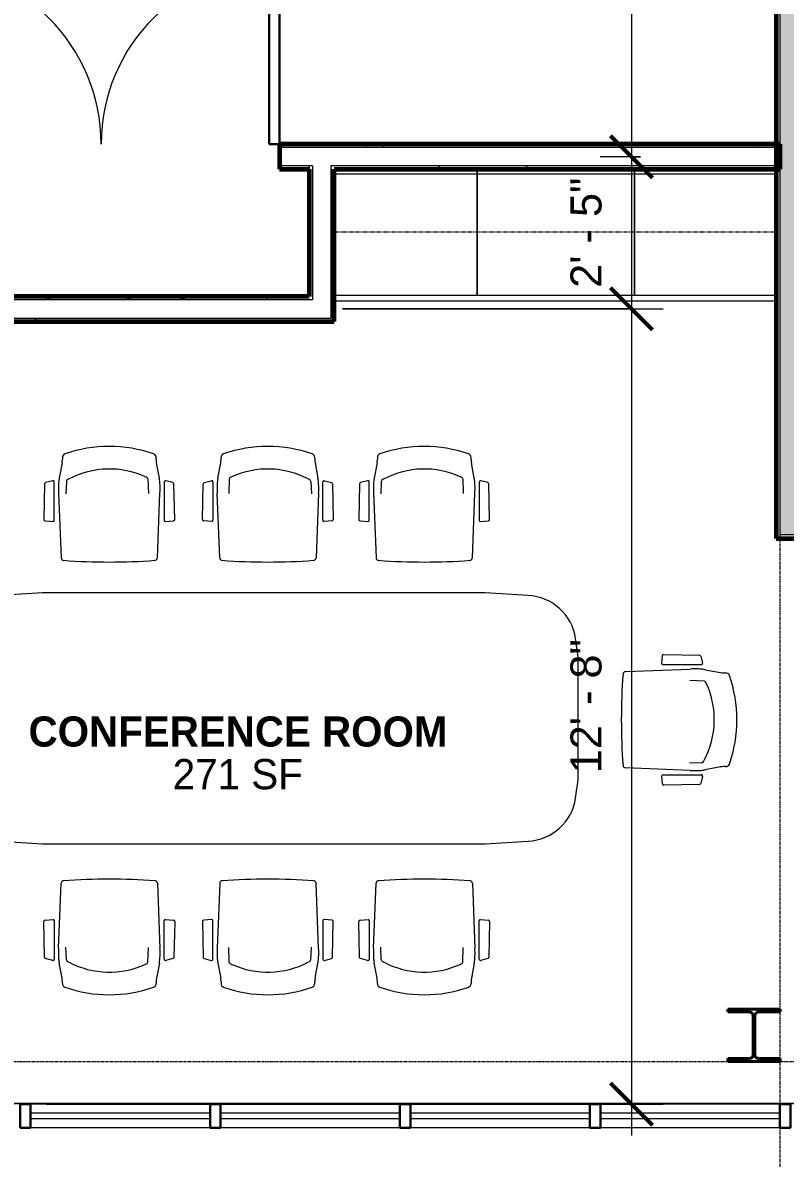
# Model space of a CAD drawing. Header units: inches. Extents: x 126 to 2219, y -1759 to -92.
# Drawn here: x 1890 to 2035.3, y -1536 to -1319.7 of the extents above; entities that cross this region are included whole.
import ezdxf

# ---------------------------------------------------------------- set-up
doc = ezdxf.new("R2010")
doc.units = ezdxf.units.IN
doc.header["$MEASUREMENT"] = 0
doc.linetypes.add('Grid Line 1_2_', pattern=[0.875, 0.5, -0.125, 0.125, -0.125])
doc.linetypes.add('Overhead', pattern=[0.15625, 0.09375, -0.0625])
for name, color, linetype, lineweight in [('A-ANNO-DIMS', 211, 'Continuous', 9), ('A-ANNO-DIMS-64', 211, 'Continuous', 9), ('A-AREA-IDEN', 2, 'Continuous', 9), ('A-DOOR', 31, 'Continuous', 18), ('A-GLAZ-CURT', 52, 'Continuous', 9), ('A-GLAZ-CWMG', 51, 'Continuous', 9), ('A-WALL', 113, 'Continuous', 18), ('A-WALL-PATT', 111, 'Continuous', 60), ('C-TOPO', 7, 'Continuous', 9), ('I-FURN', 30, 'Continuous', 9), ('I-WALL', 2, 'Continuous', 18), ('L-SITE-WALL', 31, 'Continuous', 18), ('Q-CASE', 31, 'Continuous', 9), ('S-COLS', 52, 'Continuous', 9), ('S-GRID', 1, 'Continuous', 9)]:
    doc.layers.add(name, color=color, linetype=linetype, lineweight=lineweight)
doc.styles.add('Arial', font='arial.ttf', dxfattribs={"height": 5.901198})
doc.styles.add('Century Gothic', font='GOTHIC.TTF', dxfattribs={"height": 5.748447})
doc.styles.add('Century Gothic_B', font='GOTHICB.TTF', dxfattribs={"height": 5.744479})
doc.dimstyles.new('Linear_-_3_32__Arial_1', dxfattribs={"dimscale": 12, "dimtxt": 6, "dimasz": 0.666667, "dimexe": 0.5, "dimexo": 0.333333, "dimgap": 0.333333, "dimtad": 1, "dimdec": 0, "dimzin": 1, "dimdsep": 46, "dimlunit": 4, "dimtxsty": 'Arial', "dimblk1": 'OBLIQUE', "dimblk2": 'OBLIQUE', "dimsah": 1, "dimcen": 0.09, "dimdle": 0.5, "dimazin": 0, "dimtfac": 1, "dimtdec": 4, "dimtix": 1, "dimtmove": 0, "dimatfit": 3, "dimfxl": 1, "dimtvp": 1, "dimfrac": 2, "dimtolj": 1, "dimtzin": 0, "dimarcsym": 2})
doc.dimstyles.new('Linear_-_3_32__Arial_2', dxfattribs={"dimscale": 12, "dimtxt": 6, "dimasz": 0.666667, "dimexe": 0.5, "dimexo": 0.333333, "dimgap": 0.333333, "dimtad": 1, "dimdec": 0, "dimzin": 1, "dimdsep": 46, "dimlunit": 4, "dimtxsty": 'Arial', "dimblk1": 'OBLIQUE', "dimblk2": 'OBLIQUE', "dimsah": 1, "dimcen": 0.09, "dimdle": 0.5, "dimazin": 0, "dimtfac": 1, "dimtdec": 4, "dimtix": 1, "dimtmove": 0, "dimatfit": 3, "dimfxl": 1, "dimtvp": 1, "dimfrac": 2, "dimtolj": 1, "dimtzin": 0, "dimarcsym": 2})
pattern_1 = [(0, (0, 0), (20.48, 5.12), [0.845, -14.515, 0.845, -14.515, -81.92]), (0, (0, 0), (20.48, 5.12), [-30.72, 0.845, -29.875, 0.845, -14.515, -35.84]), (0, (0, 0), (20.48, 5.12), [-76.8, 0.845, -9.395, 0.845, -24.755]), (120, (7.68, 2.56), (-14.67405, 15.1762), [0.845, -14.515, 0.845, -14.515, -81.92]), (120, (7.68, 2.56), (-14.67405, 15.1762), [-30.72, 0.845, -29.875, 0.845, -14.515, -35.84]), (120, (7.68, 2.56), (-14.67405, 15.1762), [-76.8, 0.845, -9.395, 0.845, -24.755]), (240, (10.24, 12.8), (-5.80595, -20.2962), [0.845, -14.515, 0.845, -14.515, -81.92]), (240, (10.24, 12.8), (-5.80595, -20.2962), [-30.72, 0.845, -29.875, 0.845, -14.515, -35.84]), (240, (10.24, 12.8), (-5.80595, -20.2962), [-76.8, 0.845, -9.395, 0.845, -24.755])]

# ---------------------------------------------------------------- blocks, each defined once
blk = doc.blocks.new('System Panel - Exterior Glazing-V26-Floor Plan - Office Annex')
at = {"layer": 'A-GLAZ-CURT', "color": 10, "lineweight": 18}
for p, q in [((17.09375, 1.25), (-17.09375, 1.25)), ((-17.09375, 1.25), (-17.09375, 0.25)), ((-17.09375, 0.25), (17.09375, 0.25)), ((17.09375, 0.25), (17.09375, 1.25))]:
    blk.add_line(p, q, dxfattribs=at)
at = {"layer": 'A-GLAZ-CURT', "color": 130}
for p, q in [((-17.09375, 0.25), (-17.09375, 1.25)), ((17.09375, 1.25), (17.09375, 0.25))]:
    blk.add_line(p, q, dxfattribs=at)
at = {"layer": 'A-GLAZ-CURT', "color": 254}
for p, q in [((17.09375, 1.25), (-17.09375, 1.25)), ((-17.09375, 0.25), (17.09375, 0.25))]:
    blk.add_line(p, q, dxfattribs=at)
blk = doc.blocks.new('Rectangular Mullion - Exterior 2_ x 4_5_-V28-Floor Plan - Office Annex')
at = {"layer": 'A-GLAZ-CWMG', "color": 7}
for p, q in [((1889.5, -1525.71), (1855.31, -1525.71)), ((1889.5, -1530.21), (1855.31, -1530.21))]:
    blk.add_line(p, q, dxfattribs=at)
blk = doc.blocks.new('Rectangular Mullion - Exterior 2_ x 4_5_-V31-Floor Plan - Office Annex')
at = {"layer": 'A-GLAZ-CWMG', "color": 50, "lineweight": 30}
for p, q in [((-1, 1.5), (1, 1.5)), ((-1, -3), (-1, 1.5)), ((1, 1.5), (1, -3)), ((1, -3), (-1, -3))]:
    blk.add_line(p, q, dxfattribs=at)
blk = doc.blocks.new('Open Source Metal Building_Exterior_rvt-1-Floor Plan - Office Annex')
at = {"layer": 'A-WALL-PATT', "lineweight": 9}
h = blk.add_hatch(dxfattribs=at)
h.set_pattern_fill('FP_2', color=8, style=0, pattern_type=2)
h.set_pattern_definition([(161.57, (0.32, 0.32), (-2.56049618, -0.00053739), [0, -18.214, 2.022, 0]), (18.43, (-0.32, 0.32), (-2.56049618, 0.00053739), [0, -18.214, 2.022, 0]), (108.43, (0.32, 0.32), (1.2792209, -6.40087673), [6.07, -14.166]), (71.57, (-0.32, 0.32), (1.2792209, 6.40087673), [6.07, -14.166])])
h.paths.add_polyline_path([(2042.31, -1417.21), (2042.31, -1297.15), (2034.31, -1297.15), (2034.31, -1417.21)], flags=0)
h.paths.add_polyline_path([(2042.31, -1258.96), (2042.31, -1162.44), (2034.31, -1162.44), (2034.31, -1258.96)], flags=0)
at = {"layer": 'S-COLS'}
h = blk.add_hatch(dxfattribs=at)
h.set_pattern_fill('FP_4', color=256, style=0, pattern_type=2)
h.set_pattern_definition([(45, (0, 0), (-6.335677, 6.335677), []), (45, (0, 9.6), (-6.335677, 6.335677), [])])
h.paths.add_polyline_path([(2034.31, -1517.59), (2034.31, -1517.03), (2030.17, -1517.03), (2029.68, -1516.82), (2029.48, -1516.34), (2029.48, -1508.86), (2029.68, -1508.37), (2030.17, -1508.16), (2034.31, -1508.16), (2034.31, -1507.61), (2024.31, -1507.61), (2024.31, -1508.16), (2028.45, -1508.16), (2028.94, -1508.37), (2029.14, -1508.86), (2029.14, -1516.34), (2028.94, -1516.82), (2028.45, -1517.03), (2024.31, -1517.03), (2024.31, -1517.59)], flags=0)
at = {"layer": 'A-WALL', "color": 10}
for q in [(2034.31, -1297.15), (2044.06, -1417.21)]:
    blk.add_line((2034.31, -1417.21), q, dxfattribs=at)
at = {"layer": 'C-TOPO'}
blk.add_line((2042.31, -1525.59), (1709.69, -1525.59), dxfattribs=at)
at = {"layer": 'L-SITE-WALL', "color": 250, "lineweight": 60}
for p, q in [((2033.56, -1297.15), (2033.56, -1417.96)), ((2033.56, -1417.96), (2034.31, -1417.96)), ((2034.31, -1417.96), (2044.06, -1417.96))]:
    blk.add_line(p, q, dxfattribs=at)
at = {"layer": 'S-COLS', "color": 90, "lineweight": 40}
for p, q in [((2034.31, -1507.61), (2024.31, -1507.61)), ((2024.31, -1507.61), (2024.31, -1508.16)), ((2034.31, -1508.16), (2034.31, -1507.61)), ((2024.31, -1508.16), (2028.45, -1508.16)), ((2029.14, -1508.86), (2029.14, -1516.34)), ((2029.48, -1516.34), (2029.48, -1508.86)), ((2030.17, -1508.16), (2034.31, -1508.16)), ((2028.45, -1517.03), (2024.31, -1517.03)), ((2024.31, -1517.03), (2024.31, -1517.59)), ((2024.31, -1517.59), (2034.31, -1517.59)), ((2034.31, -1517.03), (2030.17, -1517.03)), ((2034.31, -1517.59), (2034.31, -1517.03))]:
    blk.add_line(p, q, dxfattribs=at)
for centre, start, end in [((2028.45, -1508.86), 0, 90), ((2030.17, -1508.86), 90, 180), ((2028.45, -1516.34), 270, 0), ((2030.17, -1516.34), 180, 270)]:
    blk.add_arc(centre, 0.691, start, end, dxfattribs=at)
at = {"layer": 'S-GRID', "linetype": 'Grid Line 1_2_'}
for p, q in [((2034.31, -1631.19), (2034.31, -124.28)), ((329.05, -1517.59), (2105.65, -1517.59)), ((329.05, -1525.59), (2105.65, -1525.59))]:
    blk.add_line(p, q, dxfattribs=at)
at = {"color": 252, "lineweight": 9, "extrusion": (0, 0, -1), "rotation": 180}
for p in [(-1890.5, -1528.71), (-1926.69, -1528.71), (-1962.87, -1528.71), (-1999.06, -1528.71), (-2035.25, -1528.71)]:
    blk.add_blockref('Rectangular Mullion - Exterior 2_ x 4_5_-V31-Floor Plan - Office Annex', p, dxfattribs=at)
at = {"color": 252, "lineweight": 9}
for name, p in [('Rectangular Mullion - Exterior 2_ x 4_5_-V28-Floor Plan - Office Annex', (36.19, 0)), ('Rectangular Mullion - Exterior 2_ x 4_5_-V28-Floor Plan - Office Annex', (72.37, 0)), ('Rectangular Mullion - Exterior 2_ x 4_5_-V28-Floor Plan - Office Annex', (108.56, 0)), ('Rectangular Mullion - Exterior 2_ x 4_5_-V28-Floor Plan - Office Annex', (144.75, 0)), ('System Panel - Exterior Glazing-V26-Floor Plan - Office Annex', (1908.59, -1528.71)), ('System Panel - Exterior Glazing-V26-Floor Plan - Office Annex', (1944.78, -1528.71)), ('System Panel - Exterior Glazing-V26-Floor Plan - Office Annex', (1980.97, -1528.71)), ('System Panel - Exterior Glazing-V26-Floor Plan - Office Annex', (2017.16, -1528.71))]:
    blk.add_blockref(name, p, dxfattribs=at)
blk = doc.blocks.new('Haworth_Chair_Very-Perforated Conference - Arms-307535-Floor Plan - Office Annex')
at = {"layer": 'I-FURN'}
for p, q in [((-8.99, 8.85), (-9.54, 5.95)), ((-8.92, 9.82), (-8.93, 9.49)), ((8.93, 9.49), (8.92, 9.82)), ((9.54, 5.95), (8.99, 8.85)), ((-12.31, 4.88), (-12.46, -1.93)), ((-10.78, 5.45), (-12.13, 5.09)), ((-10.47, -2.08), (-10.47, 5.24)), ((-8.18, 5.32), (-8.28, 2.93)), ((7.35, 5.81), (7.45, 3)), ((10.47, 5.24), (10.47, -2.08)), ((12.13, 5.09), (10.78, 5.45)), ((12.46, -1.93), (12.31, 4.88)), ((-9.66, 3.1), (-9.17, -9.25)), ((9.17, -9.25), (9.66, 3.1)), ((-12.22, -2.2), (-10.7, -2.33)), ((10.7, -2.33), (12.22, -2.2))]:
    blk.add_line(p, q, dxfattribs=at)
for centre, radius, start, end in [((0, -13.38), 25.38, 70.5697, 109.4303), ((-12.59, 9.53), 3.66, 349.3577, 359.4408), ((-8.2, 9.88), 0.726, 109.4303, 184.7942), ((8.2, 9.88), 0.726, 355.2058, 70.5697), ((12.59, 9.53), 3.66, 180.5592, 190.6423), ((0.03, -8.86), 16.55, 65.5881, 117.6868), ((-12.06, 4.84), 0.253, 104.9851, 170.6413), ((-10.72, 5.2), 0.251, 7.6853, 104.9851), ((14.88, 4.07), 24.56, 178.604, 182.266), ((-1.67, 4.48), 8, 171.9368, 178.604), ((-1.67, 4.48), 8, 169.3577, 171.9368), ((-7.9, 5.31), 0.279, 123.4733, 177.7139), ((-7.07, 4.46), 1.47, 115.5511, 132.4138), ((6.23, 4.53), 1.8, 56.5647, 69.3688), ((7.07, 5.79), 0.28, 3.4353, 56.5647), ((1.67, 4.48), 8, 8.0632, 10.6423), ((1.67, 4.48), 8, 1.396, 8.0632), ((-14.88, 4.07), 24.56, 357.734, 1.396), ((10.72, 5.2), 0.251, 75.0149, 172.3147), ((12.06, 4.84), 0.253, 9.3587, 75.0149), ((-12.2, -1.95), 0.26, 176.7236, 265.2764), ((-10.72, -2.08), 0.254, 274.8786, 0.0165), ((10.72, -2.08), 0.254, 179.9835, 265.1214), ((12.2, -1.95), 0.26, 274.7236, 3.2764), ((-8.7, -9.25), 0.465, 180, 270), ((0, 107.25), 117.28, 265.7439, 274.2561), ((8.7, -9.25), 0.465, 269.8585, 0)]:
    blk.add_arc(centre, radius, start, end, dxfattribs=at)
blk = doc.blocks.new('Haworth_Chair_Very-Perforated Conference - Arms-307552-Floor Plan - Office Annex')
at = {"layer": 'I-FURN'}
for p, q in [((-9.66, -3.1), (-9.17, 9.25)), ((9.17, 9.25), (9.66, -3.1)), ((-12.22, 2.2), (-10.7, 2.33)), ((10.7, 2.33), (12.22, 2.2)), ((-12.31, -4.88), (-12.46, 1.93)), ((-10.47, 2.08), (-10.47, -5.24)), ((10.47, -5.24), (10.47, 2.08)), ((12.46, 1.93), (12.31, -4.88)), ((-8.18, -5.32), (-8.28, -2.93)), ((7.35, -5.81), (7.45, -3)), ((-10.78, -5.45), (-12.13, -5.09)), ((-8.99, -8.85), (-9.54, -5.95)), ((9.54, -5.95), (8.99, -8.85)), ((12.13, -5.09), (10.78, -5.45)), ((-8.92, -9.82), (-8.93, -9.49)), ((8.93, -9.49), (8.92, -9.82))]:
    blk.add_line(p, q, dxfattribs=at)
for centre, radius, start, end in [((-8.7, 9.25), 0.465, 90, 180), ((0, -107.25), 117.28, 85.7439, 94.2561), ((8.7, 9.25), 0.465, 0, 90.1415), ((-12.2, 1.95), 0.26, 94.7236, 183.2764), ((-10.72, 2.08), 0.254, 359.9835, 85.1214), ((10.72, 2.08), 0.254, 94.8786, 180.0165), ((12.2, 1.95), 0.26, 356.7236, 85.2764), ((14.88, -4.07), 24.56, 177.734, 181.396), ((-14.88, -4.07), 24.56, 358.604, 2.266), ((-12.06, -4.84), 0.253, 189.3587, 255.0149), ((-10.72, -5.2), 0.251, 255.0149, 352.3147), ((-1.67, -4.48), 8, 181.396, 188.0632), ((-1.67, -4.48), 8, 188.0632, 190.6423), ((-7.9, -5.31), 0.279, 182.2861, 236.5267), ((-7.07, -4.46), 1.47, 227.5862, 244.4489), ((0.03, 8.86), 16.55, 242.3132, 294.4119), ((6.23, -4.53), 1.8, 290.6312, 303.4353), ((7.07, -5.79), 0.28, 303.4353, 356.5647), ((1.67, -4.48), 8, 349.3577, 351.9368), ((1.67, -4.48), 8, 351.9368, 358.604), ((10.72, -5.2), 0.251, 187.6853, 284.9851), ((12.06, -4.84), 0.253, 284.9851, 350.6413), ((-12.59, -9.53), 3.66, 0.5592, 10.6423), ((-8.2, -9.88), 0.726, 175.2058, 250.5697), ((0, 13.38), 25.38, 250.5697, 289.4303), ((8.2, -9.88), 0.726, 289.4303, 4.7942), ((12.59, -9.53), 3.66, 169.3577, 179.4408)]:
    blk.add_arc(centre, radius, start, end, dxfattribs=at)
blk = doc.blocks.new('HermanMiller_TablesandFurniture_DT1DS_EverywhereOvalTable_3-ColumnBaseSpanner - Lam 30D 48W Double 3-Column Base Spanner-322406-Floor Plan - Office Annex')
at = {"layer": 'I-FURN'}
for p, q in [((-59.85, 26.66), (-68.02, 26.15)), ((24.48, 26.66), (-59.85, 26.66)), ((32.65, 26.15), (24.48, 26.66)), ((-77.09, 17.93), (-77.6, 14.44)), ((42.22, 14.44), (41.71, 17.93)), ((-77.6, 14.44), (-77.6, -8.94)), ((42.22, -8.94), (42.22, 14.44)), ((-77.6, -8.94), (-77.09, -12.43)), ((41.71, -12.43), (42.22, -8.94)), ((-68.02, -20.65), (-59.85, -21.16)), ((-59.85, -21.16), (24.48, -21.16)), ((24.48, -21.16), (32.65, -20.65))]:
    blk.add_line(p, q, dxfattribs=at)
for centre, start, end in [((-67.58, 16.55), 92.6318, 171.7296), ((32.21, 16.55), 8.2704, 87.3682), ((-67.58, -11.05), 188.2704, 267.3682), ((32.21, -11.05), 272.6318, 351.7296)]:
    blk.add_arc(centre, 9.61, start, end, dxfattribs=at)
blk = doc.blocks.new('Counter Top - 24_ Depth-616032-Floor Plan - Office Annex')
at = {"layer": 'Q-CASE'}
for p, q in [((-47.26, 25), (36.99, 25)), ((36.99, 0.75), (-47.26, 0.75)), ((36.99, 0), (-47.26, 0))]:
    blk.add_line(p, q, dxfattribs=at)
blk = doc.blocks.new('Double-Flush - 68_ x 84_-701889-Floor Plan - Office Annex')
at = {"layer": 'A-DOOR', "lineweight": 30}
for p, q in [((-34, 36.38), (-32, 36.38)), ((-34, 2.38), (-34, 36.38)), ((-32, 2.38), (-32, 36.38)), ((32, 2.38), (32, 36.32)), ((34, 2.38), (34, 36.38)), ((-34, 2.38), (-32, 2.38)), ((34, 2.38), (32, 2.38))]:
    blk.add_line(p, q, dxfattribs=at)
at = {"layer": 'A-DOOR', "lineweight": 9}
for centre, start, end in [((-34, 2.38), 0, 90), ((34, 2.38), 90, 180)]:
    blk.add_arc(centre, 34, start, end, dxfattribs=at)
blk = doc.blocks.new('Upper Cabinet-Double Door-Wall - 27_-616349-Floor Plan - Office Annex')
at = {"layer": 'Q-CASE', "linetype": 'Overhead'}
for p, q in [((-12.33, 2.37), (-12.33, 14.38)), ((-12.33, 14.38), (14.67, 14.38)), ((14.67, 14.38), (14.67, 2.37)), ((14.67, 2.37), (-12.33, 2.37))]:
    blk.add_line(p, q, dxfattribs=at)
blk = doc.blocks.new('Upper Cabinet-Double Door-Wall - 30_-616434-Floor Plan - Office Annex')
at = {"layer": 'Q-CASE', "linetype": 'Overhead'}
for p, q in [((-13.83, 2.37), (-13.83, 14.38)), ((-13.83, 14.38), (16.17, 14.38)), ((16.17, 14.38), (16.17, 2.37)), ((16.17, 2.37), (-13.83, 2.37))]:
    blk.add_line(p, q, dxfattribs=at)
blk = doc.blocks.new('Base Cabinet-Double Door _ 2 Drawer - 27_-V54-Floor Plan - Office Annex')
at = {"layer": 'Q-CASE'}
for p, q in [((-12.76, 0), (-12.76, -24)), ((14.24, -24), (14.24, 0)), ((-12.76, -24), (14.24, -24))]:
    blk.add_line(p, q, dxfattribs=at)
blk = doc.blocks.new('Base Cabinet-Double Door _ 2 Drawer - 30_-703844-Floor Plan - Office Annex')
at = {"layer": 'Q-CASE'}
for p, q in [((-14.26, 0), (-14.26, -24)), ((15.74, -24), (15.74, 0)), ((-14.26, -24), (15.74, -24))]:
    blk.add_line(p, q, dxfattribs=at)
blk = doc.blocks.new('Base Cabinet-Double Door _ 2 Drawer - 27_-V55-Floor Plan - Office Annex')
at = {"layer": 'Q-CASE'}
for p, q in [((-12.76, 0), (-12.76, -24)), ((-12.76, -24), (14.24, -24))]:
    blk.add_line(p, q, dxfattribs=at)
blk = doc.blocks.new('DIMBLOCK43-Floor Plan - Office Annex')
at = {"layer": 'A-ANNO-DIMS-64', "lineweight": 50}
for p, q in [((2006.01, -1105.21), (2002.01, -1101.21)), ((2006.01, -1105.21), (2010.01, -1109.21)), ((2006.01, -1345.21), (2002.01, -1341.21)), ((2006.01, -1345.21), (2010.01, -1349.21))]:
    blk.add_line(p, q, dxfattribs=at)
at = {"layer": 'A-ANNO-DIMS-64'}
for p, q in [((2007.67, -1105.21), (2000.01, -1105.21)), ((2006.01, -1105.21), (2006.01, -1345.21)), ((2006.01, -1105.21), (2007.67, -1105.21)), ((2007.67, -1345.21), (2000.01, -1345.21)), ((2006.01, -1345.21), (2007.67, -1345.21))]:
    blk.add_line(p, q, dxfattribs=at)
at = {"layer": 'A-ANNO-DIMS-64', "color": 0, "insert": (1994.36, -1237.95), "char_height": 5.901, "width": 30.5723, "attachment_point": 1, "rotation": 90, "line_spacing_factor": 0.938532, "style": 'Arial'}
blk.add_mtext('20\' - 0"', dxfattribs=at)
blk = doc.blocks.new('_Oblique')
at = {"color": 0, "linetype": 'ByBlock', "lineweight": -2}
blk.add_line((-0.5, -0.5), (0.5, 0.5), dxfattribs=at)
blk = doc.blocks.new('DIMBLOCK44-Floor Plan - Office Annex')
at = {"layer": 'A-ANNO-DIMS-64', "lineweight": 50}
for p, q in [((2006.01, -1345.21), (2002.01, -1341.21)), ((2006.01, -1345.21), (2010.01, -1349.21)), ((2006.01, -1374.21), (2002.01, -1370.21)), ((2006.01, -1374.21), (2010.01, -1378.21))]:
    blk.add_line(p, q, dxfattribs=at)
at = {"layer": 'A-ANNO-DIMS-64'}
for p, q in [((2007.67, -1345.21), (2000.01, -1345.21)), ((2006.01, -1345.21), (2006.01, -1374.21)), ((2006.01, -1345.21), (2007.67, -1345.21)), ((1950.94, -1374.21), (2012.01, -1374.21)), ((2006.01, -1374.21), (1950.94, -1374.21))]:
    blk.add_line(p, q, dxfattribs=at)
at = {"layer": 'A-ANNO-DIMS-64', "color": 0, "insert": (1994.36, -1370.19), "char_height": 5.901, "width": 25.1446, "attachment_point": 1, "rotation": 90, "line_spacing_factor": 0.938532, "style": 'Arial'}
blk.add_mtext('2\' - 5"', dxfattribs=at)
blk = doc.blocks.new('DIMBLOCK45-Floor Plan - Office Annex')
at = {"layer": 'A-ANNO-DIMS-64', "lineweight": 50}
for p, q in [((2006.01, -1374.21), (2002.01, -1370.21)), ((2006.01, -1374.21), (2010.01, -1378.21)), ((2006.01, -1525.71), (2002.01, -1521.71)), ((2006.01, -1525.71), (2010.01, -1529.71))]:
    blk.add_line(p, q, dxfattribs=at)
at = {"layer": 'A-ANNO-DIMS-64'}
for p, q in [((1950.94, -1374.21), (2012.01, -1374.21)), ((2006.01, -1374.21), (1950.94, -1374.21)), ((2006.01, -1374.21), (2006.01, -1531.71)), ((1894.5, -1525.71), (2012.01, -1525.71)), ((2006.01, -1525.71), (1894.5, -1525.71))]:
    blk.add_line(p, q, dxfattribs=at)
at = {"layer": 'A-ANNO-DIMS-64', "color": 0, "insert": (1994.36, -1462.7), "char_height": 5.901, "width": 30.5723, "attachment_point": 1, "rotation": 90, "line_spacing_factor": 0.938532, "style": 'Arial'}
blk.add_mtext('12\' - 8"', dxfattribs=at)

msp = doc.modelspace()

# ---------------------------------------------------------------- hatches: boundary and pattern name
at = {"layer": 'A-WALL-PATT', "lineweight": 9}
h = msp.add_hatch(dxfattribs=at)
h.set_pattern_fill('FP_1', color=256, style=0, pattern_type=2)
h.set_pattern_definition(pattern_1)
h.paths.add_polyline_path([(2034.31, -1343.46), (2034.31, -1342.84), (1938.94, -1342.84), (1938.94, -1343.46), (2014.81, -1343.46)], flags=0)
h.paths.add_polyline_path([(1870.94, -1343.46), (1870.94, -1342.84), (1865.31, -1342.84), (1865.31, -1343.46)], flags=0)
h = msp.add_hatch(dxfattribs=at)
h.set_pattern_fill('FP_1', color=256, style=0, pattern_type=2)
h.set_pattern_definition(pattern_1)
h.paths.add_polyline_path([(2034.31, -1347.59), (2034.31, -1346.96), (1948.69, -1346.96), (1948.69, -1347.59), (2014.81, -1347.59)], flags=0)
h.paths.add_polyline_path([(1944.56, -1347.59), (1944.56, -1346.96), (1938.94, -1346.96), (1938.94, -1347.59)], flags=0)
h.paths.add_polyline_path([(1870.94, -1347.59), (1870.94, -1346.96), (1865.31, -1346.96), (1865.31, -1347.59)], flags=0)
h = msp.add_hatch(dxfattribs=at)
h.set_pattern_fill('FP_1', color=256, style=0, pattern_type=2)
h.set_pattern_definition(pattern_1)
h.paths.add_polyline_path([(1917.14, -1372.46), (1944.56, -1372.46), (1944.56, -1371.84), (1865.31, -1371.84), (1865.31, -1372.46), (1884.58, -1372.46)], flags=0)
h.paths.add_polyline_path([(1806.94, -1372.46), (1806.94, -1371.84), (1798.62, -1371.84), (1798.62, -1372.46)], flags=0)
h.paths.add_polyline_path([(1842.94, -1372.46), (1861.19, -1372.46), (1861.19, -1371.84), (1842.94, -1371.84)], flags=0)
h = msp.add_hatch(dxfattribs=at)
h.set_pattern_fill('FP_1', color=256, style=0, pattern_type=2)
h.set_pattern_definition(pattern_1)
h.paths.add_polyline_path([(1944.56, -1376.59), (1948.69, -1376.59), (1948.69, -1375.96), (1842.94, -1375.96), (1842.94, -1376.59), (1917.14, -1376.59)], flags=0)
h.paths.add_polyline_path([(1798.62, -1376.59), (1806.94, -1376.59), (1806.94, -1375.96), (1798.62, -1375.96)], flags=0)

# ---------------------------------------------------------------- linework, layer by layer
at = {"layer": 'A-WALL'}
for p, q in [((2034.31, -1343.46), (1938.94, -1343.46)), ((1945.19, -1346.96), (1938.94, -1346.96)), ((1944.56, -1346.96), (1944.56, -1347.59)), ((1945.19, -1346.96), (1945.19, -1372.46)), ((1948.69, -1346.96), (1948.69, -1375.96)), ((2034.31, -1346.96), (1948.69, -1346.96)), ((1945.19, -1372.46), (1864.69, -1372.46)), ((1842.94, -1375.96), (1948.69, -1375.96))]:
    msp.add_line(p, q, dxfattribs=at)
at = {"layer": 'I-WALL', "lineweight": 60}
for p, q in [((2034.31, -1342.84), (1938.94, -1342.84)), ((1938.94, -1342.84), (1938.94, -1347.59)), ((2034.31, -1347.59), (2034.31, -1342.84)), ((1938.94, -1347.59), (1944.56, -1347.59)), ((1944.56, -1347.59), (1944.56, -1371.84)), ((1949.31, -1376.59), (1949.31, -1347.59)), ((1949.31, -1347.59), (2034.31, -1347.59)), ((1944.56, -1371.84), (1865.31, -1371.84)), ((1842.94, -1376.59), (1949.31, -1376.59))]:
    msp.add_line(p, q, dxfattribs=at)

# ---------------------------------------------------------------- block references
at = {"layer": 'A-DOOR'}
msp.add_blockref('Double-Flush - 68_ x 84_-701889-Floor Plan - Office Annex', (1904.94, -1345.21), dxfattribs=at)
at = {"layer": 'I-FURN'}
for name, p in [('Haworth_Chair_Very-Perforated Conference - Arms-307535-Floor Plan - Office Annex', (1906.49, -1412.4)), ('Haworth_Chair_Very-Perforated Conference - Arms-307535-Floor Plan - Office Annex', (1966.49, -1412.4)), ('HermanMiller_TablesandFurniture_DT1DS_EverywhereOvalTable_3-ColumnBaseSpanner - Lam 30D 48W Double 3-Column Base Spanner-322406-Floor Plan - Office Annex', (1953.62, -1454.96)), ('Haworth_Chair_Very-Perforated Conference - Arms-307552-Floor Plan - Office Annex', (1906.49, -1492.88)), ('Haworth_Chair_Very-Perforated Conference - Arms-307552-Floor Plan - Office Annex', (1966.49, -1492.88))]:
    msp.add_blockref(name, p, dxfattribs=at)
for name, p, rotation in [('Haworth_Chair_Very-Perforated Conference - Arms-307552-Floor Plan - Office Annex', (1936.71, -1412.4), 180), ('Haworth_Chair_Very-Perforated Conference - Arms-307552-Floor Plan - Office Annex', (2014.07, -1452.48), 90.00000000000007), ('Haworth_Chair_Very-Perforated Conference - Arms-307535-Floor Plan - Office Annex', (1936.71, -1492.88), 180)]:
    msp.add_blockref(name, p, dxfattribs=dict(at, rotation=rotation))
at = {"layer": 'Q-CASE', "rotation": 180}
for name, p in [('Counter Top - 24_ Depth-616032-Floor Plan - Office Annex', (1986.3, -1347.71)), ('Upper Cabinet-Double Door-Wall - 27_-616349-Floor Plan - Office Annex', (1964.23, -1345.21)), ('Upper Cabinet-Double Door-Wall - 30_-616434-Floor Plan - Office Annex', (1992.73, -1345.21)), ('Upper Cabinet-Double Door-Wall - 27_-616349-Floor Plan - Office Annex', (2021.23, -1345.21))]:
    msp.add_blockref(name, p, dxfattribs=at)
at = {"layer": 'Q-CASE'}
for name, p in [('Base Cabinet-Double Door _ 2 Drawer - 27_-V54-Floor Plan - Office Annex', (1962.32, -1347.59)), ('Base Cabinet-Double Door _ 2 Drawer - 30_-703844-Floor Plan - Office Annex', (1990.82, -1347.59)), ('Base Cabinet-Double Door _ 2 Drawer - 27_-V55-Floor Plan - Office Annex', (2019.32, -1347.59))]:
    msp.add_blockref(name, p, dxfattribs=at)

# ---------------------------------------------------------------- texts
at = {"layer": 'A-AREA-IDEN', "attachment_point": 2}
for s, insert, char_height, width, line_spacing_factor, style in [('CONFERENCE ROOM', (1931.02, -1451.85), 5.7445, 95.184, 0.984796, 'Century Gothic_B'), ('271 SF', (1930.97, -1459.97), 5.748, 27.648, 0.984117, 'Century Gothic')]:
    msp.add_mtext(s, dxfattribs=dict(at, insert=insert, char_height=char_height, width=width, line_spacing_factor=line_spacing_factor, style=style))

# ---------------------------------------------------------------- dimensions: what is measured, and where the dimension line sits
at = {"layer": 'A-ANNO-DIMS'}
for base, p1, p2, dimstyle, override, picture, middle in [((2006.01, -1345.21), (2011.67, -1105.21), (2011.67, -1345.21), 'Linear_-_3_32__Arial_1', {"dimpost": '<>', "dimfxl": 240}, 'DIMBLOCK43-Floor Plan - Office Annex', (1999, -1225.21)), ((2006.01, -1374.21), (2011.67, -1345.21), (1946.94, -1374.21), 'Linear_-_3_32__Arial_1', {"dimpost": '<>', "dimfxl": 70.93173}, 'DIMBLOCK44-Floor Plan - Office Annex', (1999, -1359.71)), ((2006.01240924, -1525.71090063), (1946.93665682, -1374.21090063), (1890.49915682, -1525.71090063), 'Linear_-_3_32__Arial_2', {"dimpost": '<>', "dimfxl": 161.670781}, 'DIMBLOCK45-Floor Plan - Office Annex', (1998.99941713, -1449.96090063))]:
    dim = msp.add_linear_dim(base=base, p1=p1, p2=p2, angle=90, dimstyle=dimstyle, override=override, dxfattribs=at)
    dim.commit()
    dim.dimension.update_dxf_attribs({"geometry": picture, "text_midpoint": middle})

# ---------------------------------------------------------------- next in the draw order: block references
at = {"lineweight": 5}
msp.add_blockref('Open Source Metal Building_Exterior_rvt-1-Floor Plan - Office Annex', (0, 0), dxfattribs=at)

doc.saveas('drawing.dxf')
